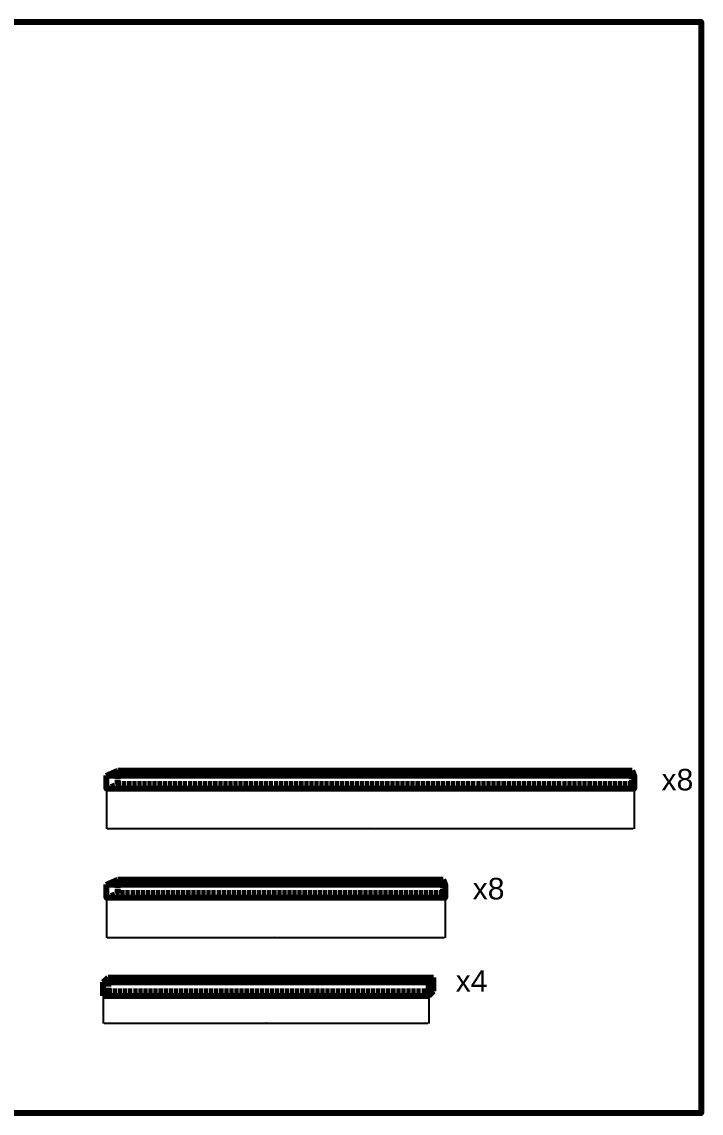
# Model space of a CAD drawing. Header units: millimetres. Extents: x 759 to 5289, y 654 to 5824.
# Drawn here: x 3274 to 5289, y 654 to 3891 of the extents above; entities that cross this region are included whole.
import ezdxf

# ---------------------------------------------------------------- set-up
doc = ezdxf.new("R2010")
doc.units = ezdxf.units.MM
doc.linetypes.add('ACAD_ISO02W100', pattern=[15, 12, -3])
doc.styles.get("Standard").update_dxf_attribs({"font": 'arial.ttf'})
doc.dimstyles.new('ISO-25', dxfattribs={"dimtxt": 2.5, "dimasz": 2.5, "dimexe": 1.25, "dimexo": 0.625, "dimtad": 1, "dimtxsty": 'Standard', "dimcen": 2.5, "dimadec": 0, "dimazin": 0, "dimtfac": 1, "dimtmove": 0, "dimatfit": 3, "dimfxl": 1, "dimarcsym": 0})

# ---------------------------------------------------------------- blocks, each defined once
blk = doc.blocks.new('*D23')
at = {"color": 0, "lineweight": -2, "transparency": 16777216}
for p, q in [((3525, 1615.4), (3525, 1497.4)), ((5090, 1615.4), (5090, 1497.4)), ((3527.5, 1498.7), (5087.5, 1498.7))]:
    blk.add_line(p, q, dxfattribs=at)
at = {"color": 0, "transparency": 16777216}
for points in [[(3527.5, 1499.1), (3527.5, 1498.3), (3525, 1498.7)], [(5087.5, 1499.1), (5087.5, 1498.3), (5090, 1498.7)]]:
    blk.add_solid(points, dxfattribs=at)
at = {"layer": 'Defpoints', "color": 0, "transparency": 16777216}
for p in [(3525, 1616.1), (5090, 1616.1), (5090, 1498.7)]:
    blk.add_point(p, dxfattribs=at)
at = {"color": 0, "lineweight": 100, "transparency": 16777216, "insert": (4307.5, 1500.6), "char_height": 2.5, "attachment_point": 5}
blk.add_mtext('1565', dxfattribs=at)
blk = doc.blocks.new('*D24')
at = {"color": 0, "lineweight": -2, "transparency": 16777216}
for p, q in [((3515.9, 1001.6), (3515.9, 919.7)), ((4480.9, 1001.6), (4480.9, 919.7)), ((3518.4, 920.9), (4478.4, 920.9))]:
    blk.add_line(p, q, dxfattribs=at)
at = {"color": 0, "transparency": 16777216}
for points in [[(3518.4, 921.3), (3518.4, 920.5), (3515.9, 920.9)], [(4478.4, 921.3), (4478.4, 920.5), (4480.9, 920.9)]]:
    blk.add_solid(points, dxfattribs=at)
at = {"layer": 'Defpoints', "color": 0, "transparency": 16777216}
for p in [(3515.9, 1002.2), (4480.9, 1002.2), (4480.9, 920.9)]:
    blk.add_point(p, dxfattribs=at)
at = {"color": 0, "lineweight": 100, "transparency": 16777216, "insert": (3998.4, 922.8), "char_height": 2.5, "attachment_point": 5}
blk.add_mtext('965', dxfattribs=at)
blk = doc.blocks.new('*D25')
at = {"color": 0, "lineweight": -2, "transparency": 16777216}
for p, q in [((3525, 1292.1), (3525, 1174.1)), ((4530, 1292.1), (4530, 1174.1)), ((3527.5, 1175.4), (4527.5, 1175.4))]:
    blk.add_line(p, q, dxfattribs=at)
at = {"color": 0, "transparency": 16777216}
for points in [[(3527.5, 1175.8), (3527.5, 1174.9), (3525, 1175.4)], [(4527.5, 1175.8), (4527.5, 1174.9), (4530, 1175.4)]]:
    blk.add_solid(points, dxfattribs=at)
at = {"layer": 'Defpoints', "color": 0, "transparency": 16777216}
for p in [(3525, 1292.7), (4530, 1292.7), (4530, 1175.4)]:
    blk.add_point(p, dxfattribs=at)
at = {"color": 0, "lineweight": 100, "transparency": 16777216, "insert": (4027.5, 1177.3), "char_height": 2.5, "attachment_point": 5}
blk.add_mtext('1005', dxfattribs=at)

msp = doc.modelspace()

# ---------------------------------------------------------------- linework, layer by layer
at = {"color": 2, "lineweight": 100}
for p, q in [((3524.977, 1656.068), (3559.119, 1670.21)), ((5084.119, 1670.21), (5089.977, 1656.068)), ((3524.977, 1332.731), (3559.119, 1346.873)), ((4524.119, 1346.873), (4529.977, 1332.731)), ((3515.87, 1042.179), (3530.012, 1056.321)), ((3515.87, 1042.179), (4480.87, 1042.179)), ((3515.87, 1002.179), (3515.87, 1042.179)), ((3530.012, 1056.321), (4495.012, 1056.321)), ((4480.87, 1042.179), (4495.012, 1056.321)), ((4480.87, 1002.179), (4480.87, 1042.179)), ((4495.012, 1016.321), (4495.012, 1056.321)), ((4480.87, 1002.179), (4495.012, 1016.321)), ((4480.87, 1016.321), (4495.012, 1016.321)), ((3515.87, 1002.179), (4480.87, 1002.179))]:
    msp.add_line(p, q, dxfattribs=at)
at = {"color": 2, "linetype": 'ACAD_ISO02W100', "lineweight": 100}
for p, q in [((3559.119, 1630.21), (3559.119, 1670.21)), ((5084.119, 1630.21), (5084.119, 1670.21)), ((3524.977, 1616.068), (3559.119, 1630.21)), ((5084.119, 1630.21), (3559.119, 1630.21)), ((5084.119, 1630.21), (5089.977, 1616.068)), ((3559.119, 1306.873), (3559.119, 1346.873)), ((4524.119, 1306.873), (4524.119, 1346.873)), ((3524.977, 1292.731), (3559.119, 1306.873)), ((4524.119, 1306.873), (3559.119, 1306.873)), ((4524.119, 1306.873), (4529.977, 1292.731)), ((3530.012, 1056.321), (3530.012, 1016.321)), ((3530.012, 1016.321), (3515.87, 1002.179)), ((3530.012, 1016.321), (4480.87, 1016.321))]:
    msp.add_line(p, q, dxfattribs=at)
at = {"lineweight": 100}
msp.add_lwpolyline([(758.531, 3891.326), (5288.77, 3891.326), (5288.77, 654.045), (758.531, 654.045)], close=True, dxfattribs=at)
at = {"color": 2, "lineweight": 100}
for points in [[(3524.977, 1656.068), (5089.977, 1656.068), (5089.977, 1616.068), (3524.977, 1616.068)], [(3524.977, 1332.731), (4529.977, 1332.731), (4529.977, 1292.731), (3524.977, 1292.731)]]:
    msp.add_lwpolyline(points, close=True, dxfattribs=at)
for points in [[(3559.119, 1670.21), (5084.119, 1670.21)], [(3559.119, 1346.873), (4524.119, 1346.873)]]:
    msp.add_lwpolyline(points, dxfattribs=at)

# ---------------------------------------------------------------- texts
at = {"color": 2}
for s, p in [('x8', (5171.157, 1611.388)), ('x8', (4611.157, 1288.051)), ('x4', (4560.926, 1014.239))]:
    msp.add_text(s, height=64, dxfattribs=at).set_placement(p)

# ---------------------------------------------------------------- dimensions: what is measured, and where the dimension line sits
at = {"lineweight": 100}
for base, p1, p2, picture, middle in [((5089.977, 1498.689), (3524.977, 1616.068), (5089.977, 1616.068), '*D23', (4307.477, 1500.591)), ((4529.977, 1175.352), (3524.977, 1292.731), (4529.977, 1292.731), '*D25', (4027.477, 1177.254)), ((4480.87, 920.929), (3515.87, 1002.179), (4480.87, 1002.179), '*D24', (3998.37, 922.831))]:
    dim = msp.add_linear_dim(base=base, p1=p1, p2=p2, dimstyle='ISO-25', dxfattribs=at)
    dim.commit()
    dim.dimension.update_dxf_attribs({"geometry": picture, "text_midpoint": middle})

doc.saveas('drawing.dxf')
